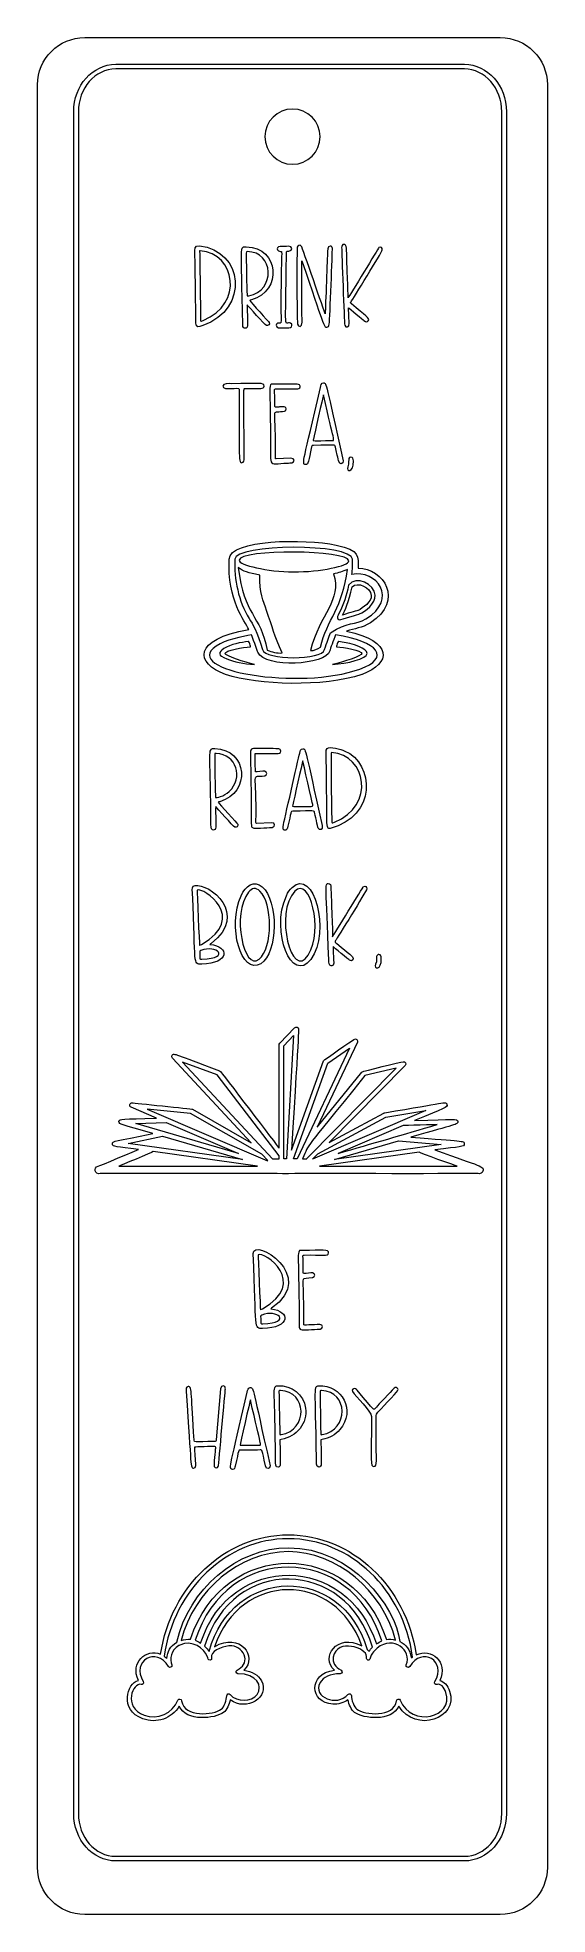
# Model space of a CAD drawing. Header units: inches. Extents: x 188 to 319, y 7 to 490.
import ezdxf

# ---------------------------------------------------------------- set-up
doc = ezdxf.new("R2010")
doc.units = ezdxf.units.IN
doc.header["$MEASUREMENT"] = 0
doc.layers.add('_U+0421_U+043B_U+043E_U+0439 1', color=7, linetype='Continuous')

msp = doc.modelspace()

# ---------------------------------------------------------------- linework, layer by layer
at = {"layer": '_U+0421_U+043B_U+043E_U+0439 1', "color": 7, "lineweight": 9, "true_color": 0xffffff}
for points in [[(253.34, 233.25), (251.51, 201.61), (250.8, 201.61), (250.8, 230.61), (253.34, 233.25)], [(262.11, 226.18), (267.7, 230.02), (254.28, 201.61), (253.33, 201.61), (262.11, 226.18)], [(277.05, 212.25), (287.37, 213.97), (258.23, 201.46), (259.58, 202.82), (277.05, 212.25)], [(220.63, 210.95), (239.19, 202.97), (212.79, 210.64), (220.63, 210.95)], [(210.85, 205.55), (219.64, 207.4), (240.18, 201.44), (210.85, 205.55)], [(291.25, 205.28), (263.83, 201.44), (280.28, 206.22), (291.25, 205.28)]]:
    msp.add_lwpolyline(points, dxfattribs=at)
at = {"layer": '_U+0421_U+043B_U+043E_U+0439 1', "color": 1, "lineweight": 9, "true_color": 0xff0000}
for points, knots in [([(306.46, 489.76), (306.46, 489.76), (199.67, 489.76), (199.67, 489.76), (192.97, 489.76), (187.54, 484.33), (187.54, 477.64), (187.54, 477.64), (187.54, 19.49), (187.54, 19.49), (187.54, 12.79), (192.97, 7.36), (199.67, 7.36), (199.67, 7.36), (306.46, 7.36), (306.46, 7.36), (313.15, 7.36), (318.58, 12.79), (318.58, 19.49), (318.58, 19.49), (318.58, 477.64), (318.58, 477.64), (318.58, 484.33), (313.15, 489.76), (306.46, 489.76)], [0, 0, 0, 0, 1, 1, 1, 2, 2, 2, 3, 3, 3, 4, 4, 4, 5, 5, 5, 6, 6, 6, 7, 7, 7, 8, 8, 8, 8]), ([(253.06, 457.2), (249.15, 457.2), (245.98, 460.37), (245.98, 464.29), (245.98, 468.2), (249.15, 471.37), (253.06, 471.37), (256.98, 471.37), (260.15, 468.2), (260.15, 464.29), (260.15, 460.37), (256.98, 457.2), (253.06, 457.2)], [0, 0, 0, 0, 1, 1, 1, 2, 2, 2, 3, 3, 3, 4, 4, 4, 4])]:
    msp.add_open_spline(points, degree=3, knots=knots, dxfattribs=at)
at = {"layer": '_U+0421_U+043B_U+043E_U+0439 1', "color": 7, "lineweight": 9, "true_color": 0xffffff}
for points, knots in [([(297.26, 482.88), (297.26, 482.88), (207.62, 482.88), (207.62, 482.88), (201.67, 482.88), (196.84, 477.41), (196.84, 470.7), (196.84, 470.7), (196.84, 33.3), (196.84, 33.3), (196.84, 26.59), (201.67, 21.12), (207.62, 21.12), (207.62, 21.12), (297.26, 21.12), (297.26, 21.12), (303.2, 21.12), (308.04, 26.59), (308.04, 33.3), (308.04, 33.3), (308.04, 470.7), (308.04, 470.7), (308.04, 477.41), (303.2, 482.88), (297.26, 482.88)], [0, 0, 0, 0, 1, 1, 1, 2, 2, 2, 3, 3, 3, 4, 4, 4, 5, 5, 5, 6, 6, 6, 7, 7, 7, 8, 8, 8, 8]), ([(306.84, 33.3), (306.84, 27.25), (302.54, 22.32), (297.26, 22.32), (297.26, 22.32), (207.62, 22.32), (207.62, 22.32), (202.33, 22.32), (198.04, 27.25), (198.04, 33.3), (198.04, 33.3), (198.04, 470.7), (198.04, 470.7), (198.04, 476.75), (202.33, 481.68), (207.62, 481.68), (207.62, 481.68), (297.26, 481.68), (297.26, 481.68), (302.54, 481.68), (306.84, 476.75), (306.84, 470.7), (306.84, 470.7), (306.84, 33.3), (306.84, 33.3)], [0, 0, 0, 0, 1, 1, 1, 2, 2, 2, 3, 3, 3, 4, 4, 4, 5, 5, 5, 6, 6, 6, 7, 7, 7, 8, 8, 8, 8]), ([(228.24, 416.35), (228.27, 415.16), (228.85, 415.33), (229.98, 415.72), (242.16, 420.04), (240.35, 435.13), (229.12, 436.21), (227.82, 436.33), (227.94, 435.34), (227.99, 434.2), (228, 433.96), (228.23, 416.87), (228.24, 416.35)], [0, 0, 0, 0, 1, 1, 1, 2, 2, 2, 3, 3, 3, 4, 4, 4, 4]), ([(229.2, 434.94), (229.23, 434.97), (229.31, 434.96), (229.36, 434.96), (238.43, 434.24), (240.62, 421.29), (230.12, 417.05), (229.39, 416.75), (229.46, 416.7), (229.43, 417.54), (229.43, 417.55), (229.21, 434.94), (229.2, 434.94)], [0, 0, 0, 0, 1, 1, 1, 2, 2, 2, 3, 3, 3, 4, 4, 4, 4]), ([(240.28, 415.85), (240.29, 415.35), (240.51, 415.04), (240.87, 415.03), (241.87, 415.03), (241.41, 416.55), (241.43, 421.05), (241.73, 420.72), (245.93, 415.96), (246.34, 415.78), (246.8, 415.59), (247.26, 416.02), (247.1, 416.51), (247.02, 416.72), (242.32, 421.73), (242.08, 422.18), (242.12, 422.21), (242.29, 422.26), (242.49, 422.32), (250.53, 424.6), (249.65, 435.8), (241.19, 435.96), (239.53, 436), (239.87, 437.14), (240.28, 415.85)], [0, 0, 0, 0, 1, 1, 1, 2, 2, 2, 3, 3, 3, 4, 4, 4, 5, 5, 5, 6, 6, 6, 7, 7, 7, 8, 8, 8, 8]), ([(241.37, 423.75), (241.3, 424.88), (241.17, 433.35), (241.18, 434.35), (241.18, 434.74), (241.23, 434.74), (241.42, 434.74), (248.28, 434.74), (248.86, 424.7), (241.81, 423.41), (241.35, 423.32), (241.4, 423.29), (241.37, 423.75)], [0, 0, 0, 0, 1, 1, 1, 2, 2, 2, 3, 3, 3, 4, 4, 4, 4]), ([(248.86, 415.82), (248.87, 416.05), (249, 416.22), (249.24, 416.31), (250.77, 416.91), (249.71, 413.35), (250.27, 432.49), (250.27, 435.81), (250.44, 434.4), (249.44, 434.94), (249, 435.17), (249.02, 435.71), (249.44, 435.94), (249.67, 436.08), (251.68, 436.08), (252, 436.11), (253.15, 436.19), (253.24, 434.88), (252.09, 434.87), (251.4, 434.86), (251.48, 434.8), (251.48, 433.89), (251.33, 412.36), (250.85, 417.06), (252.56, 416.32), (253.1, 416.07), (253.01, 415.39), (252.54, 415.25), (252.12, 415.13), (251.24, 415.16), (250.76, 415.16), (249.95, 415.16), (248.81, 415.01), (248.86, 415.82)], [0, 0, 0, 0, 1, 1, 1, 2, 2, 2, 3, 3, 3, 4, 4, 4, 5, 5, 5, 6, 6, 6, 7, 7, 7, 8, 8, 8, 9, 9, 9, 10, 10, 10, 11, 11, 11, 11]), ([(254.27, 435.87), (254.34, 436.34), (254.92, 436.59), (255.32, 436.17), (255.54, 435.93), (261.35, 419.04), (261.46, 418.73), (261.46, 418.73), (261.96, 432.08), (262.06, 434.21), (262.1, 435), (261.96, 436.19), (262.75, 436.17), (263.07, 436.16), (263.3, 435.91), (263.31, 435.56), (263.33, 435.06), (262.68, 417.57), (262.52, 416.13), (262.46, 415.58), (262.19, 415.34), (261.91, 415.3), (261.05, 415.16), (261.16, 415.93), (255.46, 432.35), (255.46, 421.98), (255.39, 421.98), (255.55, 416.63), (255.6, 415.18), (254.43, 415.32), (254.36, 416.12), (254.15, 418.32), (254.16, 435.08), (254.27, 435.87)], [0, 0, 0, 0, 1, 1, 1, 2, 2, 2, 3, 3, 3, 4, 4, 4, 5, 5, 5, 6, 6, 6, 7, 7, 7, 8, 8, 8, 9, 9, 9, 10, 10, 10, 11, 11, 11, 11]), ([(265.69, 435.7), (265.62, 436.8), (266.88, 437.03), (266.92, 435.59), (267.28, 424.39), (267.35, 425.78), (267.33, 422.87), (267.66, 423.34), (275.25, 435.75), (275.28, 435.77), (275.75, 436.07), (276.21, 435.67), (276.14, 435.2), (276.05, 434.57), (268.45, 422.4), (268.11, 421.86), (267.92, 421.56), (267.92, 421.56), (268.19, 421.33), (271.8, 418.22), (273.12, 417.68), (272.55, 416.92), (272.34, 416.65), (271.99, 416.57), (271.43, 417.06), (271.4, 417.08), (267.5, 420.31), (267.48, 420.32), (267.45, 420.15), (267.62, 416.48), (267.64, 416.31), (267.77, 415.25), (266.6, 415.06), (266.48, 415.83), (266.37, 416.56), (265.72, 434.97), (265.69, 435.7)], [0, 0, 0, 0, 1, 1, 1, 2, 2, 2, 3, 3, 3, 4, 4, 4, 5, 5, 5, 6, 6, 6, 7, 7, 7, 8, 8, 8, 9, 9, 9, 10, 10, 10, 11, 11, 11, 12, 12, 12, 12]), ([(240.63, 381.59), (240.64, 381.06), (240.64, 380.58), (240.12, 380.5), (239.12, 380.38), (239.38, 380.98), (239.38, 399.37), (239.38, 400.06), (235.16, 398.88), (235.19, 400.18), (235.21, 401), (236.63, 400.8), (237.48, 400.8), (244.35, 400.79), (245.8, 401.17), (245.79, 400.19), (245.78, 399.71), (245.36, 399.59), (244.9, 399.58), (244.79, 399.59), (241.21, 399.58), (241.1, 399.58), (240.25, 399.57), (240.59, 401.04), (240.63, 381.59)], [0, 0, 0, 0, 1, 1, 1, 2, 2, 2, 3, 3, 3, 4, 4, 4, 5, 5, 5, 6, 6, 6, 7, 7, 7, 8, 8, 8, 8]), ([(248.06, 400.69), (248.33, 400.7), (254.35, 400.71), (254.62, 400.62), (254.99, 400.48), (255.06, 400.22), (255.04, 400.03), (255.01, 399.49), (254.54, 399.46), (254.02, 399.46), (252.44, 399.46), (250.63, 399.46), (249.07, 399.47), (248.37, 399.48), (248.46, 399.39), (248.46, 399.14), (248.46, 399.04), (248.51, 394.84), (248.59, 394.76), (248.66, 394.7), (249.66, 394.81), (249.76, 394.82), (250.51, 394.89), (251.5, 395.06), (251.47, 394.3), (251.44, 393.64), (250.69, 393.68), (250.01, 393.62), (247.52, 393.39), (248.91, 394.84), (248.68, 381.68), (248.67, 381.53), (248.72, 381.47), (248.9, 381.49), (248.9, 381.49), (252.62, 381.65), (252.62, 381.65), (253.75, 381.69), (253.73, 380.64), (252.86, 380.46), (252.68, 380.42), (252.04, 380.4), (251.85, 380.39), (246.16, 380.11), (247.66, 379.07), (247.41, 388.02), (247.37, 389.59), (247.36, 391.19), (247.35, 392.73), (247.3, 400.33), (246.88, 400.62), (248.06, 400.69)], [0, 0, 0, 0, 1, 1, 1, 2, 2, 2, 3, 3, 3, 4, 4, 4, 5, 5, 5, 6, 6, 6, 7, 7, 7, 8, 8, 8, 9, 9, 9, 10, 10, 10, 11, 11, 11, 12, 12, 12, 13, 13, 13, 14, 14, 14, 15, 15, 15, 16, 16, 16, 17, 17, 17, 17]), ([(261.01, 401), (260.45, 401), (260.36, 400.39), (260.23, 399.83), (255.91, 380.86), (255.26, 380), (256.46, 380), (257.19, 380), (257.14, 380.95), (257.98, 384.55), (258.07, 384.94), (258.07, 384.94), (258.45, 384.94), (264.27, 384.99), (263.91, 385.24), (264.08, 384.51), (264.35, 383.33), (264.57, 382.37), (264.9, 380.94), (265.14, 379.78), (266.14, 380.12), (266.11, 380.94), (261.53, 401.09), (261.89, 401), (261.01, 401)], [0, 0, 0, 0, 1, 1, 1, 2, 2, 2, 3, 3, 3, 4, 4, 4, 5, 5, 5, 6, 6, 6, 7, 7, 7, 8, 8, 8, 8]), ([(263.28, 386.2), (258.06, 386.14), (258.3, 385.93), (258.45, 386.58), (258.75, 387.95), (260.85, 397.25), (261.02, 397.89), (263.88, 385.37), (263.95, 386.21), (263.28, 386.2)], [0, 0, 0, 0, 1, 1, 1, 2, 2, 2, 3, 3, 3, 3]), ([(267.26, 379.47), (267.45, 379.91), (267.5, 380.36), (267.49, 380.84), (267.48, 381.38), (267.51, 381.88), (268.07, 381.93), (268.61, 381.97), (268.67, 381.45), (268.7, 380.93), (268.84, 377.74), (266.67, 378.12), (267.26, 379.47)], [0, 0, 0, 0, 1, 1, 1, 2, 2, 2, 3, 3, 3, 4, 4, 4, 4]), ([(269.92, 353.39), (270.02, 356.37), (270.4, 358.05), (264.32, 359.32), (256.12, 361.03), (236.85, 360.79), (236.77, 355.69), (236.35, 345.17), (240.82, 339.68), (241.83, 337.63), (227.3, 335.12), (228.06, 328.88), (235.84, 326.04), (235.84, 326.04), (235.83, 326.03), (235.83, 326.03), (244.38, 323.31), (260.99, 322.74), (270.92, 326.06), (270.92, 326.06), (270.93, 326.06), (270.94, 326.07), (278.48, 328.84), (279, 334.58), (266.95, 337.23), (269.06, 337.95), (270.83, 337.89), (273.09, 339.36), (281.85, 345.07), (276.45, 353.38), (269.92, 353.39)], [0, 0, 0, 0, 1, 1, 1, 2, 2, 2, 3, 3, 3, 4, 4, 4, 5, 5, 5, 6, 6, 6, 7, 7, 7, 8, 8, 8, 9, 9, 9, 10, 10, 10, 10]), ([(262.85, 336.77), (262.41, 335.7), (261.91, 334.33), (261.32, 332.5), (260.8, 329.67), (245.88, 329.66), (245.36, 332.5), (243.84, 337.25), (242.9, 338.91), (241.92, 340.44), (239.16, 344.76), (238.04, 350.62), (238.25, 355.66), (238.25, 359.74), (268.44, 359.82), (268.44, 355.66), (268.49, 354.38), (268.46, 353.07), (268.35, 351.73), (274.6, 353.17), (280.41, 345.37), (271.94, 340.38), (269.18, 338.76), (267.09, 339.65), (262.85, 336.77)], [0, 0, 0, 0, 1, 1, 1, 2, 2, 2, 3, 3, 3, 4, 4, 4, 5, 5, 5, 6, 6, 6, 7, 7, 7, 8, 8, 8, 8]), ([(253.34, 352.43), (246.59, 352.48), (239.3, 354.15), (239.34, 355.42), (239.45, 358.35), (267.46, 358.14), (267.53, 355.25), (267.56, 353.97), (260.18, 352.38), (253.34, 352.43)], [0, 0, 0, 0, 1, 1, 1, 2, 2, 2, 3, 3, 3, 3]), ([(250.41, 331.58), (249.06, 331.53), (247.76, 331.79), (246.58, 332.32), (244.84, 341.49), (240.61, 341.08), (239.14, 353.57), (240.51, 352.41), (241.49, 352.31), (244.68, 351.55), (244.51, 347.2), (245.61, 344.82), (246.41, 342.47), (247.92, 338.09), (248.35, 336.2), (250.41, 331.58)], [0, 0, 0, 0, 1, 1, 1, 2, 2, 2, 3, 3, 3, 4, 4, 4, 5, 5, 5, 5]), ([(260.25, 333.1), (259.49, 332.53), (258.59, 332.22), (257.65, 332.18), (260.05, 341.54), (265.86, 345.24), (263.6, 351.91), (264.82, 352.18), (266.01, 352.54), (267.16, 353), (266.12, 343.51), (261.85, 339.95), (260.25, 333.1)], [0, 0, 0, 0, 1, 1, 1, 2, 2, 2, 3, 3, 3, 4, 4, 4, 4]), ([(265.21, 340.14), (265.02, 340.14), (264.88, 340.21), (264.75, 340.35), (264.45, 340.7), (264.65, 341.08), (265.01, 341.77), (266.28, 344.23), (266.91, 346.26), (267.46, 349.02), (269.53, 351.58), (274.09, 349.3), (274.32, 346.48), (274.49, 344.23), (271.7, 342.24), (270.31, 341.63), (270.23, 341.59), (265.49, 340.14), (265.21, 340.14)], [0, 0, 0, 0, 1, 1, 1, 2, 2, 2, 3, 3, 3, 4, 4, 4, 5, 5, 5, 6, 6, 6, 6]), ([(268.39, 348.58), (267.61, 344.65), (266.46, 342.42), (265.9, 341.33), (267.89, 341.97), (269.91, 342.54), (269.91, 342.54), (271.16, 343.1), (273.45, 344.79), (273.32, 346.4), (273.16, 348.38), (269.77, 350.05), (268.39, 348.58)], [0, 0, 0, 0, 1, 1, 1, 2, 2, 2, 3, 3, 3, 4, 4, 4, 4]), ([(270.38, 327.44), (255.12, 321.92), (224.04, 326.98), (233.47, 333.36), (235.82, 334.95), (240.14, 335.86), (242.56, 336.26), (242.58, 336.2), (244.13, 331.84), (244.15, 331.79), (245.99, 327.53), (261.7, 328.45), (262.66, 332.13), (262.8, 332.68), (263.56, 334.83), (264.13, 336.26), (275.19, 334.47), (278.41, 330.34), (270.38, 327.44)], [0, 0, 0, 0, 1, 1, 1, 2, 2, 2, 3, 3, 3, 4, 4, 4, 5, 5, 5, 6, 6, 6, 6]), ([(243.27, 328.63), (243.27, 328.63), (243.27, 328.63), (243.27, 328.63), (240.48, 328.81), (238.08, 329.29), (236.15, 330.06), (234.98, 330.53), (234.43, 330.94), (234.38, 331.4), (234.34, 331.8), (234.66, 332.19), (235.45, 332.71), (237.17, 333.85), (239.86, 334.3), (241.73, 334.54), (241.73, 334.54), (241.82, 334.55), (241.82, 334.55), (241.82, 334.55), (241.86, 334.47), (241.86, 334.47), (242.05, 334.11), (242.18, 333.72), (242.24, 333.31), (242.24, 333.31), (242.26, 333.18), (242.26, 333.18), (242.26, 333.18), (242.12, 333.17), (242.12, 333.17), (240.56, 333.08), (235.69, 332.24), (235.71, 331.44), (235.73, 330.82), (241.01, 329.12), (243.27, 328.63)], [0, 0, 0, 0, 1, 1, 1, 2, 2, 2, 3, 3, 3, 4, 4, 4, 5, 5, 5, 6, 6, 6, 7, 7, 7, 8, 8, 8, 9, 9, 9, 10, 10, 10, 11, 11, 11, 12, 12, 12, 12]), ([(272.24, 331.49), (272.22, 330.07), (267.04, 328.86), (263.34, 328.63), (263.34, 328.63), (263.34, 328.63), (263.34, 328.63), (266.06, 329.21), (270.88, 330.82), (270.9, 331.44), (270.93, 332.24), (266.05, 333.08), (264.49, 333.17), (264.49, 333.17), (264.36, 333.18), (264.36, 333.18), (264.36, 333.18), (264.38, 333.31), (264.38, 333.31), (264.44, 333.71), (264.57, 334.11), (264.76, 334.47), (264.76, 334.47), (264.8, 334.55), (264.8, 334.55), (264.8, 334.55), (264.88, 334.53), (264.88, 334.53), (268.96, 334.02), (272.26, 332.65), (272.24, 331.49)], [0, 0, 0, 0, 1, 1, 1, 2, 2, 2, 3, 3, 3, 4, 4, 4, 5, 5, 5, 6, 6, 6, 7, 7, 7, 8, 8, 8, 9, 9, 9, 10, 10, 10, 10]), ([(238.23, 286.83), (238.69, 286.64), (239.15, 287.07), (238.99, 287.55), (238.93, 287.73), (234.18, 292.83), (233.97, 293.22), (234, 293.26), (234.18, 293.31), (234.38, 293.36), (242.4, 295.65), (241.55, 306.85), (233.08, 307), (231.37, 307.05), (231.83, 307.25), (232.06, 293.02), (232.15, 287.52), (231.86, 286.11), (232.76, 286.07), (232.91, 286.07), (233.04, 286.12), (233.15, 286.23), (233.49, 286.57), (233.35, 289.28), (233.33, 289.76), (233.29, 290.55), (233.31, 291.32), (233.32, 292.1), (233.62, 291.76), (237.82, 287.01), (238.23, 286.83)], [0, 0, 0, 0, 1, 1, 1, 2, 2, 2, 3, 3, 3, 4, 4, 4, 5, 5, 5, 6, 6, 6, 7, 7, 7, 8, 8, 8, 9, 9, 9, 10, 10, 10, 10]), ([(233.12, 305.75), (233.17, 305.8), (233.37, 305.78), (233.44, 305.78), (238.66, 305.49), (240.56, 299.51), (236.79, 296), (235.43, 294.73), (233.45, 294.29), (233.31, 294.42), (233.22, 294.49), (232.97, 305.61), (233.12, 305.75)], [0, 0, 0, 0, 1, 1, 1, 2, 2, 2, 3, 3, 3, 4, 4, 4, 4]), ([(243.46, 305.45), (243.46, 305.34), (243.5, 301.15), (243.59, 301.07), (243.64, 301.02), (245.74, 301.22), (245.88, 301.2), (246.67, 301.1), (246.62, 300.14), (245.93, 300.03), (242.2, 299.47), (243.92, 302), (243.67, 287.99), (243.67, 287.84), (243.71, 287.78), (243.89, 287.8), (243.89, 287.8), (247.61, 287.95), (247.61, 287.95), (248.68, 288.01), (248.77, 286.96), (247.85, 286.76), (247.62, 286.72), (243.82, 286.5), (243.12, 286.59), (241.98, 286.74), (242.68, 287.25), (242.28, 303.78), (242.22, 306.39), (242.06, 306.94), (243.06, 307), (243.19, 307), (248.94, 306.99), (249.08, 306.99), (249.86, 306.98), (250.06, 306.67), (250.04, 306.34), (250.01, 305.79), (249.54, 305.76), (249.01, 305.76), (247.44, 305.77), (245.62, 305.77), (244.07, 305.78), (243.36, 305.8), (243.45, 305.69), (243.46, 305.45)], [0, 0, 0, 0, 1, 1, 1, 2, 2, 2, 3, 3, 3, 4, 4, 4, 5, 5, 5, 6, 6, 6, 7, 7, 7, 8, 8, 8, 9, 9, 9, 10, 10, 10, 11, 11, 11, 12, 12, 12, 13, 13, 13, 14, 14, 14, 15, 15, 15, 15]), ([(260.71, 287.26), (256.26, 306.82), (256.56, 306.99), (255.68, 306.99), (255.12, 306.99), (255.03, 306.37), (254.91, 305.82), (254.49, 304.01), (250.87, 288.09), (250.63, 287.02), (250.35, 285.84), (251.39, 285.7), (251.68, 286.39), (251.77, 286.6), (252.6, 290.29), (252.65, 290.53), (252.74, 290.92), (252.74, 290.92), (253.12, 290.92), (258.95, 290.98), (258.58, 291.22), (258.75, 290.49), (258.78, 290.35), (259.61, 286.72), (259.66, 286.6), (259.96, 285.88), (260.99, 286.06), (260.71, 287.26)], [0, 0, 0, 0, 1, 1, 1, 2, 2, 2, 3, 3, 3, 4, 4, 4, 5, 5, 5, 6, 6, 6, 7, 7, 7, 8, 8, 8, 9, 9, 9, 9]), ([(262.74, 286.5), (274.57, 289.46), (274.32, 303.15), (266.38, 306.46), (265.58, 306.79), (262.61, 307.64), (261.97, 307.06), (261.51, 306.63), (261.72, 305.54), (261.74, 304.54), (262.03, 286.8), (261.53, 286.2), (262.74, 286.5)], [0, 0, 0, 0, 1, 1, 1, 2, 2, 2, 3, 3, 3, 4, 4, 4, 4]), ([(263.07, 306.01), (272.17, 305.29), (274.37, 292.35), (263.84, 288.1), (263.1, 287.8), (263.18, 287.75), (263.15, 288.59), (263.14, 288.84), (262.83, 306.03), (263.07, 306.01)], [0, 0, 0, 0, 1, 1, 1, 2, 2, 2, 3, 3, 3, 3]), ([(253.41, 292.15), (253.01, 292.14), (253.03, 292.14), (253.12, 292.56), (253.43, 293.95), (255.51, 303.21), (255.69, 303.87), (255.75, 303.63), (258.21, 292.84), (258.26, 292.6), (258.4, 291.95), (258.61, 292.17), (253.41, 292.15)], [0, 0, 0, 0, 1, 1, 1, 2, 2, 2, 3, 3, 3, 4, 4, 4, 4]), ([(252.96, 271.34), (252.38, 270.79), (251.9, 270.09), (251.5, 269.2), (247.27, 259.85), (253.02, 246.36), (257.75, 252.83), (262.99, 259.98), (258.49, 276.55), (252.96, 271.34)], [0, 0, 0, 0, 1, 1, 1, 2, 2, 2, 3, 3, 3, 3]), ([(229.72, 251.63), (236.99, 251.78), (236.91, 256.18), (231.86, 256.7), (231.95, 256.79), (232.04, 256.84), (232.13, 256.91), (242.05, 264.52), (231.55, 272.47), (228.03, 271.83), (227.09, 271.66), (227.31, 271.11), (227.36, 269.93), (228.24, 251.09), (227.41, 251.63), (229.72, 251.63)], [0, 0, 0, 0, 1, 1, 1, 2, 2, 2, 3, 3, 3, 4, 4, 4, 5, 5, 5, 5]), ([(229.68, 256.69), (229.3, 256.48), (229.18, 256.46), (229.18, 256.46), (229.12, 256.53), (228.52, 270.51), (228.57, 270.59), (230.08, 271.55), (241.78, 263.52), (229.68, 256.69)], [0, 0, 0, 0, 1, 1, 1, 2, 2, 2, 3, 3, 3, 3]), ([(244.89, 251.71), (249.4, 254.49), (249.46, 268), (245.28, 271.47), (243.15, 273.24), (241.01, 271.78), (239.84, 269.2), (236.26, 261.3), (239.91, 248.64), (244.89, 251.71)], [0, 0, 0, 0, 1, 1, 1, 2, 2, 2, 3, 3, 3, 3]), ([(241.78, 270.11), (242.63, 271.18), (243.66, 271.39), (244.68, 270.39), (247.94, 267.21), (248.09, 255.89), (244.46, 252.86), (240.63, 249.67), (237.29, 264.53), (241.78, 270.11)], [0, 0, 0, 0, 1, 1, 1, 2, 2, 2, 3, 3, 3, 3]), ([(257.09, 253.96), (252.89, 247.12), (248.32, 264.88), (253.66, 270.36), (257.5, 274.32), (261.1, 260.49), (257.09, 253.96)], [0, 0, 0, 0, 1, 1, 1, 2, 2, 2, 2]), ([(272.15, 270.99), (272.22, 271.46), (271.76, 271.85), (271.29, 271.55), (271.27, 271.54), (263.59, 259.01), (263.34, 258.65), (263.36, 261.57), (263.3, 259.81), (262.93, 271.37), (262.92, 271.88), (262.78, 272.36), (262.27, 272.37), (261.27, 272.33), (261.71, 271.86), (262.39, 252.68), (262.41, 252.04), (262.4, 251.19), (262.99, 251.15), (263.28, 251.13), (263.48, 251.3), (263.58, 251.57), (263.65, 251.75), (263.67, 251.93), (263.65, 252.1), (263.58, 252.65), (263.58, 253.22), (263.57, 253.77), (263.57, 254.19), (263.48, 256.03), (263.49, 256.11), (263.5, 256.1), (267.64, 252.67), (267.75, 252.61), (268.4, 252.21), (268.97, 252.92), (268.5, 253.49), (268.24, 253.79), (264.56, 256.81), (264.2, 257.12), (263.94, 257.35), (263.94, 257.35), (264.12, 257.65), (264.45, 258.18), (272.07, 270.37), (272.15, 270.99)], [0, 0, 0, 0, 1, 1, 1, 2, 2, 2, 3, 3, 3, 4, 4, 4, 5, 5, 5, 6, 6, 6, 7, 7, 7, 8, 8, 8, 9, 9, 9, 10, 10, 10, 11, 11, 11, 12, 12, 12, 13, 13, 13, 14, 14, 14, 15, 15, 15, 15]), ([(229.25, 254.13), (229.25, 254.13), (229.23, 254.64), (229.23, 254.64), (229.21, 254.97), (229.21, 254.97), (229.52, 255.1), (233.4, 256.73), (237.56, 253.17), (229.78, 252.86), (229.14, 252.82), (229.26, 252.85), (229.27, 254.13), (229.27, 254.13), (229.25, 254.13), (229.25, 254.13), (229.25, 254.13), (229.25, 254.13), (229.25, 254.13)], [0, 0, 0, 0, 1, 1, 1, 2, 2, 2, 3, 3, 3, 4, 4, 4, 5, 5, 5, 6, 6, 6, 6]), ([(274.43, 251.63), (274.83, 252.56), (274.55, 252.77), (274.68, 253.54), (274.74, 253.9), (274.99, 254.09), (275.28, 254.09), (275.79, 254.09), (275.85, 253.57), (275.87, 253.09), (276.01, 249.9), (273.84, 250.28), (274.43, 251.63)], [0, 0, 0, 0, 1, 1, 1, 2, 2, 2, 3, 3, 3, 4, 4, 4, 4]), ([(289.67, 203.85), (296.25, 204.77), (297.24, 204.56), (297.22, 205.44), (297.19, 206.32), (296.78, 206.01), (283.49, 207.15), (295.12, 210.52), (295.66, 210.33), (295.52, 211.19), (295.39, 212.04), (294.68, 211.69), (284.42, 211.4), (292.13, 214.71), (293, 214.72), (292.75, 215.55), (292.51, 216.39), (292.43, 216.03), (276.76, 213.41), (276.69, 213.4), (276.63, 213.38), (276.57, 213.35), (276.57, 213.35), (262.47, 205.74), (262.47, 205.74), (262.47, 205.74), (282.03, 225.53), (282.03, 225.53), (282.45, 225.95), (282.06, 226.67), (281.46, 226.54), (281.14, 226.46), (271.08, 224.14), (270.87, 223.88), (270.87, 223.88), (259.43, 209.71), (259.43, 209.71), (259.43, 209.71), (269.74, 231.52), (269.74, 231.52), (270, 232.07), (269.35, 232.62), (268.86, 232.27), (268.59, 232.09), (261.15, 227.07), (261.05, 226.77), (261.05, 226.77), (252.84, 203.82), (252.84, 203.82), (254.75, 236.9), (254.87, 235.13), (254.27, 235.39), (254.04, 235.49), (253.77, 235.44), (253.6, 235.25), (253.6, 235.25), (249.77, 231.27), (249.77, 231.27), (249.66, 231.16), (249.6, 231.01), (249.6, 230.86), (249.6, 230.86), (249.6, 204.34), (249.6, 204.34), (249.43, 204.55), (234.58, 224.12), (234.32, 224.22), (222.68, 228.5), (222.6, 228.84), (222.16, 228.2), (222.01, 227.97), (222.03, 227.66), (222.22, 227.46), (222.22, 227.46), (242.44, 205.72), (242.44, 205.72), (242.44, 205.72), (227.37, 214.3), (227.37, 214.3), (227.2, 214.4), (212.08, 215.96), (211.89, 215.98), (211.59, 216.01), (211.32, 215.82), (211.24, 215.54), (211.17, 215.25), (211.31, 214.95), (211.59, 214.83), (211.59, 214.83), (218.07, 212.05), (218.07, 212.05), (209.24, 211.7), (208.57, 212), (208.47, 211.17), (208.37, 210.34), (209.12, 210.45), (217.19, 208.11), (207.32, 206.03), (206.75, 206.23), (206.78, 205.41), (206.81, 204.58), (207.74, 204.77), (213.5, 203.96), (213.49, 203.96), (203.1, 199.65), (203.09, 199.65), (201.85, 199.38), (202.2, 197.48), (203.67, 197.77), (203.96, 197.77), (247.29, 197.75), (247.58, 197.8), (247.97, 197.73), (256.19, 197.76), (256.42, 197.8), (256.72, 197.74), (300.5, 197.76), (300.75, 197.77), (301.31, 197.62), (301.8, 197.93), (301.96, 198.39), (302.43, 199.69), (301.79, 199.52), (289.67, 203.85)], [0, 0, 0, 0, 1, 1, 1, 2, 2, 2, 3, 3, 3, 4, 4, 4, 5, 5, 5, 6, 6, 6, 7, 7, 7, 8, 8, 8, 9, 9, 9, 10, 10, 10, 11, 11, 11, 12, 12, 12, 13, 13, 13, 14, 14, 14, 15, 15, 15, 16, 16, 16, 17, 17, 17, 18, 18, 18, 19, 19, 19, 20, 20, 20, 21, 21, 21, 22, 22, 22, 23, 23, 23, 24, 24, 24, 25, 25, 25, 26, 26, 26, 27, 27, 27, 28, 28, 28, 29, 29, 29, 30, 30, 30, 31, 31, 31, 32, 32, 32, 33, 33, 33, 34, 34, 34, 35, 35, 35, 36, 36, 36, 37, 37, 37, 38, 38, 38, 39, 39, 39, 40, 40, 40, 41, 41, 41, 41]), ([(233.74, 223.15), (233.74, 223.15), (249.6, 202.35), (249.6, 202.35), (249.6, 202.35), (249.6, 201.61), (249.6, 201.61), (249.34, 201.61), (248.15, 201.62), (247.89, 201.61), (247.89, 201.61), (224.81, 226.44), (224.81, 226.44), (224.81, 226.44), (233.74, 223.15), (233.74, 223.15)], [0, 0, 0, 0, 1, 1, 1, 2, 2, 2, 3, 3, 3, 4, 4, 4, 5, 5, 5, 5]), ([(271.68, 222.97), (271.68, 222.97), (279.7, 224.88), (279.7, 224.88), (279.7, 224.88), (256.61, 201.52), (256.61, 201.52), (256.23, 201.64), (256.03, 201.61), (255.6, 201.61), (257.74, 206.13), (255.07, 202.39), (271.68, 222.97)], [0, 0, 0, 0, 1, 1, 1, 2, 2, 2, 3, 3, 3, 4, 4, 4, 4]), ([(215.7, 214.37), (215.7, 214.37), (226.88, 213.19), (226.88, 213.19), (226.88, 213.19), (245.17, 202.78), (245.17, 202.78), (245.17, 202.78), (246.7, 201.14), (246.7, 201.14), (246.67, 201.12), (246.65, 201.1), (246.63, 201.08), (246.63, 201.08), (215.7, 214.37), (215.7, 214.37)], [0, 0, 0, 0, 1, 1, 1, 2, 2, 2, 3, 3, 3, 4, 4, 4, 5, 5, 5, 5]), ([(290.26, 210.36), (281.43, 207.8), (273.65, 205.54), (264.81, 202.97), (264.81, 202.97), (281.47, 210.13), (281.47, 210.13), (281.59, 210.11), (290.14, 210.36), (290.26, 210.36)], [0, 0, 0, 0, 1, 1, 1, 2, 2, 2, 3, 3, 3, 3]), ([(244.03, 199.69), (244.03, 199.69), (208.41, 199.69), (208.41, 199.69), (208.72, 199.82), (217.02, 203.2), (217.25, 203.44), (217.25, 203.44), (244.03, 199.69), (244.03, 199.69)], [0, 0, 0, 0, 1, 1, 1, 2, 2, 2, 3, 3, 3, 3]), ([(295.36, 199.69), (295.36, 199.69), (259.97, 199.69), (259.97, 199.69), (259.97, 199.69), (285.61, 203.28), (285.61, 203.28), (285.89, 203.01), (294.99, 199.82), (295.36, 199.69)], [0, 0, 0, 0, 1, 1, 1, 2, 2, 2, 3, 3, 3, 3]), ([(242.97, 177.23), (243.82, 157.54), (243.07, 157.94), (245.38, 157.94), (252.69, 158.09), (252.54, 162.49), (247.52, 163.01), (247.58, 163.07), (247.64, 163.11), (247.7, 163.15), (259.8, 171.62), (242.78, 181.5), (242.97, 177.23)], [0, 0, 0, 0, 1, 1, 1, 2, 2, 2, 3, 3, 3, 4, 4, 4, 4]), ([(245.33, 163), (244.98, 162.8), (244.84, 162.77), (244.84, 162.77), (244.78, 162.85), (244.17, 176.81), (244.22, 176.89), (245.82, 177.91), (257.38, 169.81), (245.33, 163)], [0, 0, 0, 0, 1, 1, 1, 2, 2, 2, 3, 3, 3, 3]), ([(262.35, 177.38), (262.28, 176.36), (260.69, 177.02), (256.1, 176.82), (255.76, 176.81), (255.76, 176.81), (255.76, 176.5), (255.78, 175.19), (255.81, 173.84), (255.84, 172.37), (255.85, 172.07), (255.87, 172.08), (256.16, 172.09), (256.46, 172.12), (257.94, 172.28), (258.19, 172.25), (258.98, 172.15), (258.93, 171.18), (258.24, 171.08), (255.07, 170.59), (255.88, 172.07), (255.93, 166), (255.93, 165.91), (255.95, 158.94), (256.01, 158.88), (256.1, 158.79), (259.93, 159.01), (260.08, 159), (260.98, 158.95), (261.03, 157.99), (260.15, 157.81), (259.96, 157.77), (255.98, 157.55), (255.55, 157.62), (254.55, 157.77), (254.76, 158.23), (254.75, 161.01), (254.74, 178.44), (253.88, 178.05), (255.63, 178.05), (260.83, 177.99), (262.41, 178.38), (262.35, 177.38)], [0, 0, 0, 0, 1, 1, 1, 2, 2, 2, 3, 3, 3, 4, 4, 4, 5, 5, 5, 6, 6, 6, 7, 7, 7, 8, 8, 8, 9, 9, 9, 10, 10, 10, 11, 11, 11, 12, 12, 12, 13, 13, 13, 14, 14, 14, 14]), ([(244.9, 160.44), (244.9, 160.44), (244.89, 160.75), (244.88, 160.95), (244.86, 161.28), (244.86, 161.28), (245.17, 161.4), (249.07, 163.04), (253.21, 159.48), (245.43, 159.16), (244.77, 159.12), (244.92, 159.19), (244.92, 160.44), (244.92, 160.44), (244.9, 160.44), (244.9, 160.44), (244.9, 160.44), (244.9, 160.44), (244.9, 160.44)], [0, 0, 0, 0, 1, 1, 1, 2, 2, 2, 3, 3, 3, 4, 4, 4, 5, 5, 5, 6, 6, 6, 6]), ([(233.24, 127.15), (233.28, 127.75), (233.3, 127.73), (232.71, 127.73), (232.63, 127.73), (228.04, 127.62), (227.98, 127.57), (227.88, 127.46), (228.15, 124.1), (228.17, 123.95), (228.23, 123.17), (228.43, 122.09), (227.64, 122.09), (226.72, 122.09), (227.18, 121.93), (225.73, 141.77), (225.68, 142.35), (225.65, 142.99), (226.23, 143.05), (227.44, 143.23), (226.84, 140.52), (227.82, 129.27), (227.85, 128.84), (227.85, 128.84), (228.29, 128.85), (233.6, 128.96), (233.39, 128.76), (233.44, 129.34), (233.44, 129.34), (234.6, 142.46), (234.6, 142.46), (234.69, 143.53), (235.85, 143.52), (235.81, 142.48), (235.79, 142.14), (234.11, 122.9), (233.98, 122.51), (233.81, 122.04), (233.17, 121.96), (232.92, 122.51), (232.78, 122.82), (233.22, 126.76), (233.24, 127.15)], [0, 0, 0, 0, 1, 1, 1, 2, 2, 2, 3, 3, 3, 4, 4, 4, 5, 5, 5, 6, 6, 6, 7, 7, 7, 8, 8, 8, 9, 9, 9, 10, 10, 10, 11, 11, 11, 12, 12, 12, 13, 13, 13, 14, 14, 14, 14]), ([(242.22, 142.77), (241.66, 142.77), (241.57, 142.16), (241.44, 141.6), (237.14, 122.73), (236.47, 121.76), (237.67, 121.76), (238.11, 121.76), (238.25, 122.18), (238.34, 122.59), (239.35, 126.92), (239.06, 126.71), (239.66, 126.71), (241.35, 126.72), (243.03, 126.73), (244.72, 126.74), (245.42, 126.74), (245.13, 126.98), (246.11, 122.71), (246.35, 121.55), (247.35, 121.88), (247.32, 122.7), (242.74, 142.86), (243.1, 142.77), (242.22, 142.77)], [0, 0, 0, 0, 1, 1, 1, 2, 2, 2, 3, 3, 3, 4, 4, 4, 5, 5, 5, 6, 6, 6, 7, 7, 7, 8, 8, 8, 8]), ([(249.25, 143.22), (247.68, 143.11), (248.68, 142.27), (248.68, 124.05), (248.68, 123.29), (248.63, 122.2), (249.38, 122.34), (249.76, 122.4), (249.9, 122.71), (249.9, 123.1), (249.86, 125.1), (249.91, 127.03), (249.81, 129.04), (249.79, 129.36), (249.79, 129.4), (250.15, 129.46), (254.13, 130.08), (256.98, 133.68), (256.44, 137.52), (255.95, 141.02), (252.87, 143.47), (249.25, 143.22)], [0, 0, 0, 0, 1, 1, 1, 2, 2, 2, 3, 3, 3, 4, 4, 4, 5, 5, 5, 6, 6, 6, 7, 7, 7, 7]), ([(249.61, 140.93), (249.55, 141.96), (249.46, 142.02), (249.99, 142.01), (256.82, 141.87), (257.18, 131.86), (250.13, 130.68), (250.07, 130.67), (249.89, 130.64), (249.84, 130.68), (249.77, 130.73), (249.62, 140.83), (249.61, 140.93)], [0, 0, 0, 0, 1, 1, 1, 2, 2, 2, 3, 3, 3, 4, 4, 4, 4]), ([(260.68, 129.46), (262.52, 129.75), (264.05, 130.59), (265.24, 131.97), (269.44, 136.81), (265.79, 143.63), (259.79, 143.22), (258.55, 143.14), (258.93, 143.54), (259.21, 124.51), (259.22, 123.71), (259.05, 122.33), (259.84, 122.33), (260.7, 122.33), (260.42, 123.71), (260.41, 125.12), (260.41, 126.39), (260.41, 127.71), (260.34, 129.04), (260.32, 129.36), (260.32, 129.4), (260.68, 129.46)], [0, 0, 0, 0, 1, 1, 1, 2, 2, 2, 3, 3, 3, 4, 4, 4, 5, 5, 5, 6, 6, 6, 7, 7, 7, 7]), ([(260.16, 141.96), (260.21, 142.01), (260.45, 142.01), (260.52, 142.01), (267.41, 141.87), (267.66, 131.85), (260.67, 130.68), (260.61, 130.67), (260.42, 130.64), (260.37, 130.68), (260.27, 130.76), (260.14, 141.94), (260.16, 141.96)], [0, 0, 0, 0, 1, 1, 1, 2, 2, 2, 3, 3, 3, 4, 4, 4, 4]), ([(275.01, 136.45), (274.33, 135.85), (274.57, 135.33), (274.56, 131.03), (274.53, 123.79), (274.94, 122.5), (273.99, 122.5), (273.03, 122.5), (273.34, 123.61), (273.35, 135.35), (273.36, 136.71), (269.22, 140.44), (268.49, 141.74), (268.23, 142.19), (268.73, 142.78), (269.28, 142.49), (269.45, 142.39), (269.57, 142.25), (269.68, 142.12), (274.39, 136.47), (273.73, 136.77), (274.61, 137.77), (274.95, 138.15), (278.55, 141.99), (278.91, 142.37), (279.26, 142.74), (279.62, 143.03), (280, 142.66), (280.2, 142.46), (280.24, 142.19), (280.08, 141.94), (279.87, 141.59), (275.15, 136.57), (275.01, 136.45)], [0, 0, 0, 0, 1, 1, 1, 2, 2, 2, 3, 3, 3, 4, 4, 4, 5, 5, 5, 6, 6, 6, 7, 7, 7, 8, 8, 8, 9, 9, 9, 10, 10, 10, 11, 11, 11, 11]), ([(244.49, 127.97), (244.4, 127.97), (239.67, 127.9), (239.61, 127.97), (239.54, 128.06), (242.2, 139.55), (242.23, 139.66), (245.09, 127.14), (245.16, 127.98), (244.49, 127.97)], [0, 0, 0, 0, 1, 1, 1, 2, 2, 2, 3, 3, 3, 3]), ([(290.91, 67.49), (293.15, 72.25), (288.69, 76.01), (284.86, 74.08), (282.27, 91.72), (268.26, 104.94), (252, 104.94), (235.82, 104.94), (221.82, 91.79), (219.16, 74.25), (215.45, 75.78), (211.26, 72.14), (213.45, 67.49), (210.46, 66.88), (208.52, 59.9), (214.58, 57.66), (218.15, 56.33), (222.03, 57.74), (223.95, 60.88), (225.81, 56.8), (233.15, 57.67), (235.36, 59.29), (236.16, 59.87), (236.8, 61.35), (237.05, 62.53), (241.31, 59.38), (247.31, 63.19), (245.09, 67.41), (244.32, 68.89), (242.69, 69.85), (240.53, 70.14), (244.3, 73.56), (239.51, 80.11), (233.05, 76.19), (239.61, 95.51), (264.08, 95.82), (270.86, 76.44), (264.4, 79.77), (260.23, 73.4), (263.83, 70.14), (256.87, 69.21), (257.61, 61.75), (263.39, 61.43), (264.85, 61.34), (266.25, 61.75), (267.31, 62.53), (267.56, 61.35), (268.2, 59.87), (269, 59.29), (271.2, 57.68), (278.54, 56.79), (280.41, 60.88), (284.64, 53.95), (295.81, 57.58), (293.44, 64.76), (292.95, 66.26), (291.97, 67.27), (290.91, 67.49)], [0, 0, 0, 0, 1, 1, 1, 2, 2, 2, 3, 3, 3, 4, 4, 4, 5, 5, 5, 6, 6, 6, 7, 7, 7, 8, 8, 8, 9, 9, 9, 10, 10, 10, 11, 11, 11, 12, 12, 12, 13, 13, 13, 14, 14, 14, 15, 15, 15, 16, 16, 16, 17, 17, 17, 18, 18, 18, 19, 19, 19, 19]), ([(220.09, 73.74), (222.54, 90.98), (236.21, 103.94), (252, 103.94), (267.9, 103.94), (281.58, 90.88), (283.94, 73.5), (283.9, 73.47), (283.86, 73.43), (283.82, 73.4), (283.68, 73.4), (283.62, 73.39), (283.52, 73.39), (283.36, 75.36), (282.25, 76.79), (280.65, 77.52), (279.53, 86.49), (268.25, 101.62), (252, 101.62), (238.9, 101.62), (226.36, 90.97), (223.31, 77.33), (221.7, 76.42), (220.88, 74.84), (220.81, 73.16), (220.75, 73.22), (220.28, 73.61), (220.09, 73.74)], [0, 0, 0, 0, 1, 1, 1, 2, 2, 2, 3, 3, 3, 4, 4, 4, 5, 5, 5, 6, 6, 6, 7, 7, 7, 8, 8, 8, 9, 9, 9, 9]), ([(277.18, 78.07), (268.75, 104.1), (235.32, 104.16), (226.85, 78.11), (226.19, 78.17), (225.15, 78.02), (224.45, 77.8), (227.66, 90.67), (239.58, 100.62), (252, 100.62), (264.31, 100.62), (276.27, 90.69), (279.52, 77.9), (278.74, 78.09), (277.96, 78.2), (277.18, 78.07)], [0, 0, 0, 0, 1, 1, 1, 2, 2, 2, 3, 3, 3, 4, 4, 4, 5, 5, 5, 5]), ([(274.61, 76.9), (267.25, 100.04), (237.18, 100.78), (229.46, 77.11), (229, 77.41), (228.52, 77.66), (228.04, 77.84), (236.19, 103.04), (268.03, 102.79), (276.01, 77.7), (275.53, 77.5), (275.06, 77.22), (274.61, 76.9)], [0, 0, 0, 0, 1, 1, 1, 2, 2, 2, 3, 3, 3, 4, 4, 4, 4]), ([(231.63, 74.97), (231.31, 75.45), (230.9, 75.92), (230.47, 76.31), (237.59, 99.79), (266.93, 98.92), (273.62, 76.05), (273.32, 75.76), (272.95, 75.32), (272.71, 74.95), (272.63, 75.06), (272.53, 75.21), (272.22, 75.5), (265.73, 97.67), (237.58, 97), (231.63, 74.97)], [0, 0, 0, 0, 1, 1, 1, 2, 2, 2, 3, 3, 3, 4, 4, 4, 5, 5, 5, 5]), ([(237.46, 76.38), (239.11, 76.24), (240.52, 75.04), (240.81, 73.53), (241.08, 72.17), (240.35, 70.95), (238.82, 70.18), (238.35, 69.94), (238.52, 69.23), (239.05, 69.23), (243.95, 69.23), (245.5, 66.11), (243.97, 63.91), (242.58, 61.93), (238.77, 61.91), (237.03, 63.89), (236.72, 64.25), (236.13, 64.01), (236.16, 63.54), (236.2, 62.61), (235.47, 60.6), (234.77, 60.09), (232.84, 58.69), (225.19, 57.77), (224.57, 62.31), (224.5, 62.82), (223.8, 62.9), (223.61, 62.43), (222.22, 58.99), (218.41, 57.31), (214.92, 58.6), (209.33, 60.67), (212.06, 67.1), (214.16, 66.49), (214.6, 66.36), (214.96, 66.84), (214.72, 67.23), (211.46, 72.52), (218.16, 76.35), (221.16, 71.08), (221.46, 70.55), (222.29, 70.94), (222.05, 71.52), (221.5, 72.86), (221.74, 75.31), (223.82, 76.46), (223.92, 76.48), (224.01, 76.53), (224.08, 76.6), (227.34, 78.11), (230.36, 75.69), (231.13, 73.75), (231.35, 73.21), (231.34, 72.64), (231.91, 72.76), (232.52, 72.89), (232.17, 73.35), (232.27, 73.89), (232.55, 75.33), (235.7, 76.52), (237.46, 76.38)], [0, 0, 0, 0, 1, 1, 1, 2, 2, 2, 3, 3, 3, 4, 4, 4, 5, 5, 5, 6, 6, 6, 7, 7, 7, 8, 8, 8, 9, 9, 9, 10, 10, 10, 11, 11, 11, 12, 12, 12, 13, 13, 13, 14, 14, 14, 15, 15, 15, 16, 16, 16, 17, 17, 17, 18, 18, 18, 19, 19, 19, 20, 20, 20, 20]), ([(280.74, 62.43), (280.55, 62.9), (279.85, 62.82), (279.79, 62.31), (279.17, 57.78), (271.52, 58.68), (269.59, 60.09), (268.89, 60.6), (268.15, 62.61), (268.2, 63.54), (268.22, 64.01), (267.63, 64.25), (267.32, 63.89), (264.51, 60.68), (258.16, 63.16), (260.15, 66.94), (260.9, 68.38), (262.82, 69.23), (265.27, 69.23), (265.87, 69.23), (265.99, 69.95), (265.54, 70.18), (264.01, 70.95), (263.28, 72.17), (263.55, 73.53), (264.51, 78.5), (272.13, 75.82), (272.12, 73.7), (272.12, 73.4), (271.94, 73.25), (272.14, 72.95), (272.42, 72.56), (273.03, 72.63), (273.12, 73.51), (273.3, 74.1), (273.81, 74.95), (274.83, 75.79), (279.09, 79.31), (283.8, 75.2), (282.3, 71.52), (282.07, 70.94), (282.89, 70.55), (283.2, 71.08), (286.21, 76.36), (292.89, 72.51), (289.63, 67.23), (289.4, 66.84), (289.76, 66.36), (290.2, 66.49), (291.04, 66.73), (292.03, 65.85), (292.49, 64.45), (294.62, 57.99), (283.63, 55.26), (280.74, 62.43)], [0, 0, 0, 0, 1, 1, 1, 2, 2, 2, 3, 3, 3, 4, 4, 4, 5, 5, 5, 6, 6, 6, 7, 7, 7, 8, 8, 8, 9, 9, 9, 10, 10, 10, 11, 11, 11, 12, 12, 12, 13, 13, 13, 14, 14, 14, 15, 15, 15, 16, 16, 16, 17, 17, 17, 18, 18, 18, 18])]:
    msp.add_open_spline(points, degree=3, knots=knots, dxfattribs=at)

doc.saveas('drawing.dxf')
